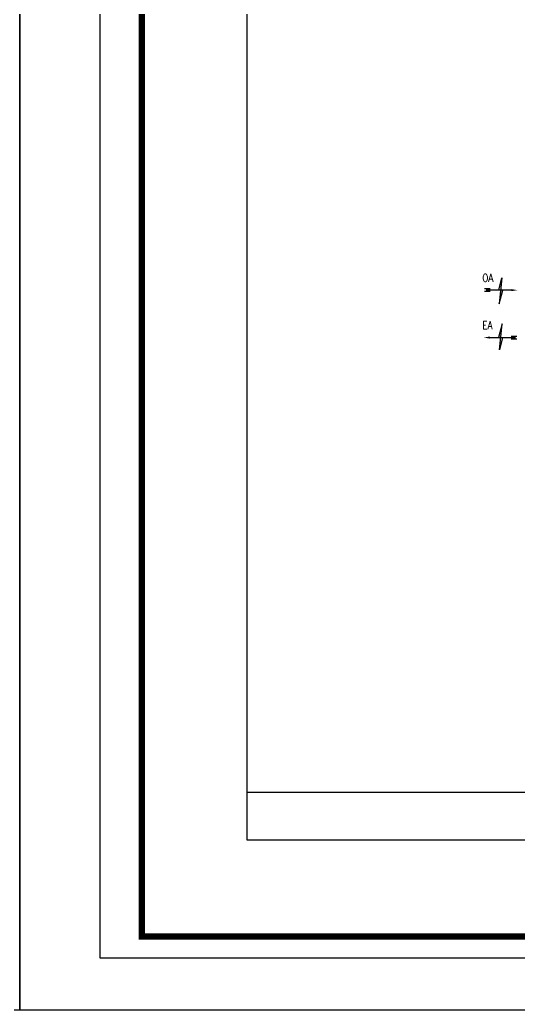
# Model space of a CAD drawing. Header units: millimetres. Extents: x -86 to 11742, y 5229 to 11464.
# Drawn here: x 8377.9 to 8527.6, y 5229.3 to 5526.3 of the extents above; entities that cross this region are included whole.
import ezdxf

# ---------------------------------------------------------------- set-up
doc = ezdxf.new("R2010")
doc.units = ezdxf.units.MM
doc.header["$LTSCALE"] = 5
doc.layers.get('0').update_dxf_attribs({"linetype": 'CONTINUOUS'})
for name, color, linetype in [('AUTO', 7, 'CONTINUOUS'), ('FORM', 7, 'CONTINUOUS'), ('NARA', 8, 'CONTINUOUS')]:
    doc.layers.add(name, color=color, linetype=linetype)
doc.styles.add('GHS', font='ROMANS.shx', dxfattribs={"bigfont": 'GHS.shx'})

# ---------------------------------------------------------------- blocks, each defined once
blk = doc.blocks.new('form')
at = {"layer": 'AUTO'}
for p, q in [((-24.08, -15.6), (-24.08, 578.4)), ((816.92, 578.4), (816.92, -15.6)), ((816.92, -15.6), (-24.08, -15.6))]:
    blk.add_line(p, q, dxfattribs=at)
at = {"layer": 'FORM', "color": 3}
blk.add_lwpolyline([(0, 562.79), (792.83, 562.79), (792.83, 0), (0, 0)], close=True, dxfattribs=at)
at = {"layer": 'FORM', "color": 2, "const_width": 1.94}
blk.add_lwpolyline([(12.48, 6.47), (12.48, 555.28), (781.78, 555.28), (781.78, 6.47)], close=True, dxfattribs=at)
blk = doc.blocks.new('ARW')
at = {"color": 1}
for p, q in [((-41, 663), (-41, 833)), ((0, 0), (0, 790)), ((44, 663), (44, 833)), ((0, 391), (-377, 298)), ((-377, 298), (429, 379)), ((429, 379), (0, 266))]:
    blk.add_line(p, q, dxfattribs=at)
blk.add_solid([(32, 2), (-32, 2), (0, -190)], dxfattribs=at)

msp = doc.modelspace()

# ---------------------------------------------------------------- linework, layer by layer
at = {"layer": 'AUTO', "color": 2}
for p, q in [((8445.98, 5745.96), (8445.98, 5280.46)), ((8445.98, 5294.71), (9072.98, 5294.71)), ((8445.98, 5280.46), (9072.98, 5280.46))]:
    msp.add_line(p, q, dxfattribs=at)

# ---------------------------------------------------------------- block references
at = {"layer": 'AUTO', "xscale": 0.999994771384126, "yscale": 0.999994771384126, "zscale": 0.999994771384126}
for p in [(7561, 5244.93), (8401.99, 5244.93)]:
    msp.add_blockref('form', p, dxfattribs=at)
at = {"layer": 'NARA', "color": 8, "xscale": -0.009675108291570925, "yscale": 0.009675108291570925, "zscale": 0.009675108291570925}
for p, rotation in [((8525.26, 5445.26), 90), ((8525.26, 5445.26), 90), ((8518.76, 5431.04), 270), ((8518.76, 5431.04), 270)]:
    msp.add_blockref('ARW', p, dxfattribs=dict(at, rotation=rotation))

# ---------------------------------------------------------------- texts
at = {"layer": 'NARA', "color": 8, "style": 'GHS', "width": 0.8}
for s, p in [('OA', (8516.51, 5447.74)), ('EA', (8516.51, 5433.51))]:
    msp.add_text(s, height=2.4, dxfattribs=at).set_placement(p)

doc.saveas('drawing.dxf')
